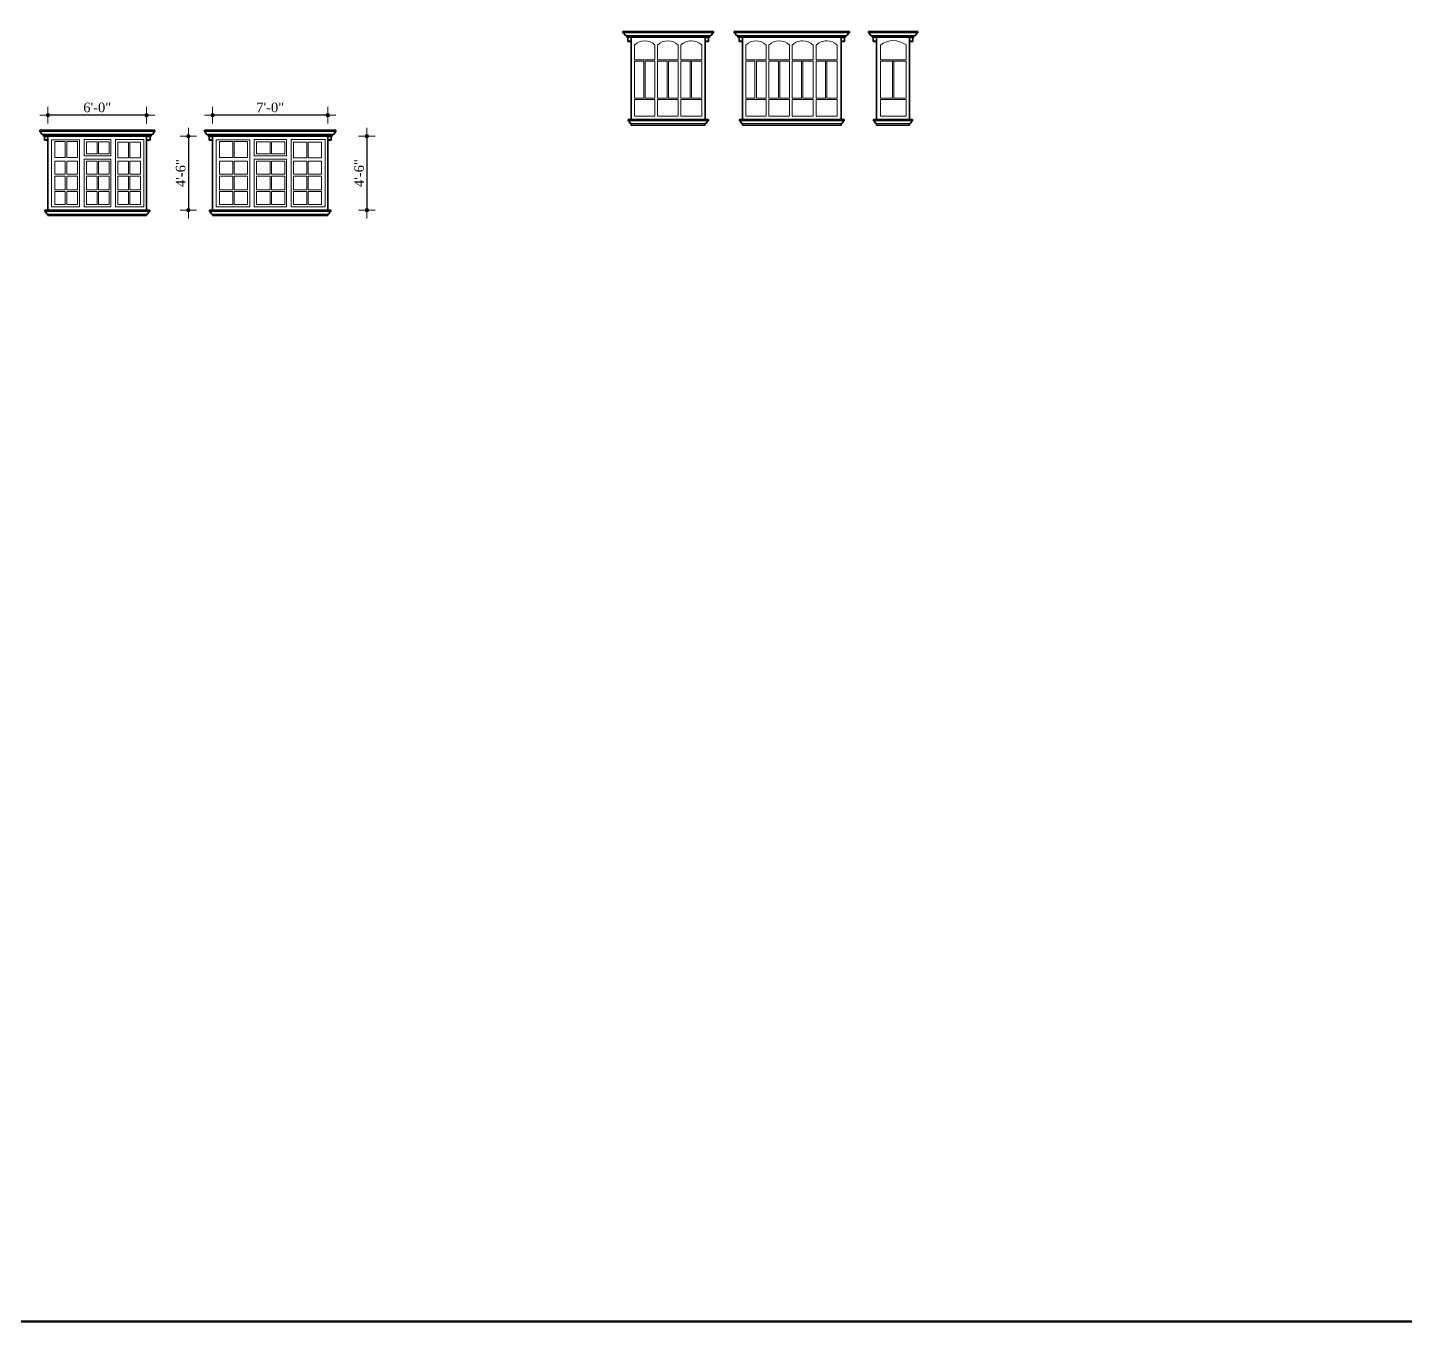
# Model space of a CAD drawing. Header units: inches. Extents: x 244 to 65245, y -2247 to 11745.
# Drawn here: x 62667 to 63672, y 7637 to 8582 of the extents above; entities that cross this region are included whole.
import ezdxf

# ---------------------------------------------------------------- set-up
doc = ezdxf.new("R2010")
doc.units = ezdxf.units.IN
doc.header["$MEASUREMENT"] = 0
for name, color, linetype, lineweight in [('CORNICE', 150, 'Continuous', 9), ('DIMENSION', 115, 'Continuous', 15), ('ELEVATION', 30, 'Continuous', 35), ('WALL', 32, 'Continuous', 50), ('WINDOW ELEVATION', 5, 'Continuous', 18), ('WINDOW FRAME', 3, 'Continuous', 15)]:
    doc.layers.add(name, color=color, linetype=linetype, lineweight=lineweight)
doc.styles.add('7 INCH', font='times.ttf', dxfattribs={"height": 7})
doc.dimstyles.new('7 INCH', dxfattribs={"dimscale": 0, "dimtxt": 7, "dimasz": 1, "dimexe": 2, "dimexo": 9, "dimgap": 2, "dimtad": 1, "dimdec": 0, "dimzin": 3, "dimdsep": 46, "dimlunit": 4, "dimtxsty": '7 INCH', "dimblk": 'DIM', "dimcen": 3, "dimdle": 3, "dimse1": 1, "dimse2": 1, "dimclrd": 256, "dimclre": 256, "dimclrt": 7, "dimadec": 1, "dimazin": 2, "dimtfac": 1, "dimtdec": 0, "dimtix": 1, "dimtofl": 0, "dimtmove": 2, "dimatfit": 3, "dimldrblk": 'DIM', "dimfxl": 2, "dimfrac": 2, "dimtolj": 2, "dimtzin": 0, "dimarcsym": 0})

# ---------------------------------------------------------------- blocks, each defined once
blk = doc.blocks.new('DIM')
at = {"layer": 'DIMENSION'}
h = blk.add_hatch(color=256, dxfattribs=at)
h.paths.add_polyline_path([(0, 1.3), (0, 0), (1.3, 0, 0.414214)])
h.paths.add_polyline_path([(1.3, 0), (0, 0), (0, -1.3, 0.414214)])
h.paths.add_polyline_path([(0, 0), (-1.3, 0, 0.414214), (0, -1.3)])
h.paths.add_polyline_path([(0, 1.3, 0.414214), (-1.3, 0), (0, 0)])
for p, q in [((-6, 0), (6, 0)), ((0, 6), (0, -6))]:
    blk.add_line(p, q, dxfattribs=at)
blk.add_circle((0, 0), 1.28, dxfattribs=at)
blk = doc.blocks.new('*D99')
at = {"layer": 'Defpoints', "color": 0, "lineweight": -2, "transparency": 16777216}
for p in [(62753.9, 8502.3), (62753.9, 8448.3), (62784.4, 8448.3)]:
    blk.add_point(p, dxfattribs=at)
at = {"layer": 'DIMENSION', "lineweight": -2, "transparency": 16777216}
blk.add_line((62784.4, 8501.3), (62784.4, 8449.3), dxfattribs=at)
for p, rotation in [((62784.4, 8502.3), 90), ((62784.4, 8448.3), 270)]:
    blk.add_blockref('DIM', p, dxfattribs=dict(at, rotation=rotation))
at = {"layer": 'DIMENSION', "color": 7, "transparency": 16777216, "insert": (62778.8, 8475.3), "char_height": 7, "attachment_point": 5, "rotation": 90, "style": '7 INCH'}
blk.add_mtext('\\A2;4\'-6"', dxfattribs=at)
blk = doc.blocks.new('*D100')
at = {"layer": 'Defpoints', "color": 0, "lineweight": -2, "transparency": 16777216}
for p in [(62681.9, 8517.6), (62681.9, 8501.8), (62753.9, 8501.8)]:
    blk.add_point(p, dxfattribs=at)
at = {"layer": 'DIMENSION', "lineweight": -2, "transparency": 16777216}
blk.add_line((62752.9, 8517.6), (62682.9, 8517.6), dxfattribs=at)
at = {"layer": 'DIMENSION', "lineweight": -2, "transparency": 16777216, "rotation": 180}
blk.add_blockref('DIM', (62681.9, 8517.6), dxfattribs=at)
at = {"layer": 'DIMENSION', "lineweight": -2, "transparency": 16777216}
blk.add_blockref('DIM', (62753.9, 8517.6), dxfattribs=at)
at = {"layer": 'DIMENSION', "color": 7, "transparency": 16777216, "insert": (62717.9, 8523.2), "char_height": 7, "attachment_point": 5, "style": '7 INCH'}
blk.add_mtext('\\A2;6\'-0"', dxfattribs=at)
blk = doc.blocks.new('*D55')
at = {"layer": 'Defpoints', "color": 0, "lineweight": -2, "transparency": 16777216}
for p in [(62886.1, 8502.3), (62886.1, 8448.3), (62914.6, 8448.3)]:
    blk.add_point(p, dxfattribs=at)
at = {"layer": 'DIMENSION', "lineweight": -2, "transparency": 16777216}
blk.add_line((62914.6, 8501.3), (62914.6, 8449.3), dxfattribs=at)
for p, rotation in [((62914.6, 8502.3), 90), ((62914.6, 8448.3), 270)]:
    blk.add_blockref('DIM', p, dxfattribs=dict(at, rotation=rotation))
at = {"layer": 'DIMENSION', "color": 7, "transparency": 16777216, "insert": (62909, 8475.3), "char_height": 7, "attachment_point": 5, "rotation": 90, "style": '7 INCH'}
blk.add_mtext('\\A2;4\'-6"', dxfattribs=at)
blk = doc.blocks.new('*D56')
at = {"layer": 'Defpoints', "color": 0, "lineweight": -2, "transparency": 16777216}
for p in [(62802.1, 8517.6), (62802.1, 8501.8), (62886.1, 8501.8)]:
    blk.add_point(p, dxfattribs=at)
at = {"layer": 'DIMENSION', "lineweight": -2, "transparency": 16777216}
blk.add_line((62885.1, 8517.6), (62803.1, 8517.6), dxfattribs=at)
at = {"layer": 'DIMENSION', "lineweight": -2, "transparency": 16777216, "rotation": 180}
blk.add_blockref('DIM', (62802.1, 8517.6), dxfattribs=at)
at = {"layer": 'DIMENSION', "lineweight": -2, "transparency": 16777216}
blk.add_blockref('DIM', (62886.1, 8517.6), dxfattribs=at)
at = {"layer": 'DIMENSION', "color": 7, "transparency": 16777216, "insert": (62844.1, 8523.2), "char_height": 7, "attachment_point": 5, "style": '7 INCH'}
blk.add_mtext('\\A2;7\'-0"', dxfattribs=at)

msp = doc.modelspace()

# ---------------------------------------------------------------- linework, layer by layer
at = {"layer": 'CORNICE'}
for p, q in [((63167.5, 8577.7), (63101.5, 8577.7)), ((63266.7, 8577.7), (63182.7, 8577.7)), ((63316.6, 8577.7), (63280.6, 8577.7)), ((63165.3, 8575.7), (63103.8, 8575.7)), ((63164.8, 8575.2), (63103.8, 8575.2)), ((63107.5, 8571.9), (63105, 8571.9)), ((63161.5, 8573.9), (63164, 8573.9)), ((63161.5, 8571.9), (63164, 8571.9)), ((63264.4, 8575.7), (63184.9, 8575.7)), ((63263.9, 8575.2), (63184.9, 8575.2)), ((63188.7, 8571.9), (63186.2, 8571.9)), ((63260.7, 8573.9), (63263.2, 8573.9)), ((63260.7, 8571.9), (63263.2, 8571.9)), ((63314.3, 8575.7), (63282.8, 8575.7)), ((63313.8, 8575.2), (63282.8, 8575.2)), ((63286.6, 8571.9), (63284.1, 8571.9)), ((63310.6, 8573.9), (63313.1, 8573.9)), ((63310.6, 8571.9), (63313.1, 8571.9)), ((62759.9, 8505.6), (62675.9, 8505.6)), ((62892.1, 8505.6), (62796.1, 8505.6)), ((63163.8, 8513.4), (63105.3, 8513.4)), ((63161.5, 8511.4), (63107.5, 8511.4)), ((63262.9, 8513.4), (63186.4, 8513.4)), ((63260.7, 8511.4), (63188.7, 8511.4)), ((63312.8, 8513.4), (63284.3, 8513.4)), ((63310.6, 8511.4), (63286.6, 8511.4)), ((62757.7, 8503.6), (62678.2, 8503.6)), ((62757.2, 8503.1), (62678.7, 8503.1)), ((62681.9, 8501.8), (62679.4, 8501.8)), ((62681.9, 8499.8), (62679.4, 8499.8)), ((62753.9, 8501.8), (62756.4, 8501.8)), ((62753.9, 8499.8), (62756.4, 8499.8)), ((62889.8, 8503.6), (62798.4, 8503.6)), ((62889.3, 8503.1), (62798.9, 8503.1)), ((62802.1, 8501.8), (62799.6, 8501.8)), ((62802.1, 8499.8), (62799.6, 8499.8)), ((62886.1, 8501.8), (62888.6, 8501.8)), ((62886.1, 8499.8), (62888.6, 8499.8)), ((62756.2, 8447.3), (62679.7, 8447.3)), ((62753.9, 8445.3), (62681.9, 8445.3)), ((62888.4, 8447.3), (62799.8, 8447.3)), ((62886.1, 8445.3), (62802.1, 8445.3))]:
    msp.add_line(p, q, dxfattribs=at)
at = {"layer": 'ELEVATION', "linetype": 'Continuous'}
for p, q in [((63167.5, 8578.7), (63101.5, 8578.7)), ((63101.5, 8577.7), (63101.5, 8578.7)), ((63101.5, 8577.7), (63101.5, 8578.7)), ((63167.5, 8577.7), (63167.5, 8578.7)), ((63167.5, 8577.7), (63167.5, 8578.7)), ((63266.7, 8578.7), (63182.7, 8578.7)), ((63182.7, 8577.7), (63182.7, 8578.7)), ((63182.7, 8577.7), (63182.7, 8578.7)), ((63266.7, 8577.7), (63266.7, 8578.7)), ((63266.7, 8577.7), (63266.7, 8578.7)), ((63316.6, 8578.7), (63280.6, 8578.7)), ((63280.6, 8577.7), (63280.6, 8578.7)), ((63280.6, 8577.7), (63280.6, 8578.7)), ((63316.6, 8577.7), (63316.6, 8578.7)), ((63316.6, 8577.7), (63316.6, 8578.7)), ((63103.8, 8575.7), (63103.8, 8575.2)), ((63104.3, 8575.2), (63103.8, 8575.2)), ((63104.3, 8575.2), (63104.3, 8574.4)), ((63105, 8574.4), (63104.3, 8574.4)), ((63104.3, 8574.4), (63164, 8574.4)), ((63105, 8574.4), (63105, 8571.4)), ((63107.5, 8571.4), (63105, 8571.4)), ((63161.5, 8571.4), (63164, 8571.4)), ((63164, 8574.4), (63164.8, 8574.4)), ((63164, 8574.4), (63164, 8571.4)), ((63164.8, 8575.2), (63165.3, 8575.2)), ((63164.8, 8575.2), (63164.8, 8574.4)), ((63165.3, 8575.7), (63165.3, 8575.2)), ((63184.9, 8575.7), (63184.9, 8575.2)), ((63185.4, 8575.2), (63184.9, 8575.2)), ((63185.4, 8575.2), (63185.4, 8574.4)), ((63186.2, 8574.4), (63185.4, 8574.4)), ((63185.4, 8574.4), (63263.2, 8574.4)), ((63186.2, 8574.4), (63186.2, 8571.4)), ((63188.7, 8571.4), (63186.2, 8571.4)), ((63260.7, 8571.4), (63263.2, 8571.4)), ((63263.2, 8574.4), (63263.9, 8574.4)), ((63263.2, 8574.4), (63263.2, 8571.4)), ((63263.9, 8575.2), (63264.4, 8575.2)), ((63263.9, 8575.2), (63263.9, 8574.4)), ((63264.4, 8575.7), (63264.4, 8575.2)), ((63282.8, 8575.7), (63282.8, 8575.2)), ((63283.3, 8575.2), (63282.8, 8575.2)), ((63283.3, 8575.2), (63283.3, 8574.4)), ((63284.1, 8574.4), (63283.3, 8574.4)), ((63283.3, 8574.4), (63313.1, 8574.4)), ((63284.1, 8574.4), (63284.1, 8571.4)), ((63286.6, 8571.4), (63284.1, 8571.4)), ((63310.6, 8571.4), (63313.1, 8571.4)), ((63313.1, 8574.4), (63313.8, 8574.4)), ((63313.1, 8574.4), (63313.1, 8571.4)), ((63313.8, 8575.2), (63314.3, 8575.2)), ((63313.8, 8575.2), (63313.8, 8574.4)), ((63314.3, 8575.7), (63314.3, 8575.2)), ((62759.9, 8506.6), (62675.9, 8506.6)), ((62675.9, 8505.6), (62675.9, 8506.6)), ((62675.9, 8505.6), (62675.9, 8506.6)), ((62759.9, 8505.6), (62759.9, 8506.6)), ((62759.9, 8505.6), (62759.9, 8506.6)), ((62892.1, 8506.6), (62796.1, 8506.6)), ((62796.1, 8505.6), (62796.1, 8506.6)), ((62796.1, 8505.6), (62796.1, 8506.6)), ((62892.1, 8505.6), (62892.1, 8506.6)), ((62892.1, 8505.6), (62892.1, 8506.6)), ((63105.3, 8513.4), (63105.3, 8514.4)), ((63163.8, 8514.4), (63105.3, 8514.4)), ((63107.5, 8511.4), (63107.5, 8510.4)), ((63161.5, 8510.4), (63107.5, 8510.4)), ((63161.5, 8511.4), (63161.5, 8510.4)), ((63163.8, 8513.4), (63163.8, 8514.4)), ((63186.4, 8513.4), (63186.4, 8514.4)), ((63262.9, 8514.4), (63186.4, 8514.4)), ((63188.7, 8511.4), (63188.7, 8510.4)), ((63260.7, 8510.4), (63188.7, 8510.4)), ((63260.7, 8511.4), (63260.7, 8510.4)), ((63262.9, 8513.4), (63262.9, 8514.4)), ((63284.3, 8513.4), (63284.3, 8514.4)), ((63312.8, 8514.4), (63284.3, 8514.4)), ((63286.6, 8511.4), (63286.6, 8510.4)), ((63310.6, 8510.4), (63286.6, 8510.4)), ((63310.6, 8511.4), (63310.6, 8510.4)), ((63312.8, 8513.4), (63312.8, 8514.4)), ((62678.2, 8503.6), (62678.2, 8503.1)), ((62678.7, 8503.1), (62678.2, 8503.1)), ((62678.7, 8503.1), (62678.7, 8502.3)), ((62679.4, 8502.3), (62678.7, 8502.3)), ((62679.4, 8502.3), (62679.4, 8499.3)), ((62679.4, 8502.3), (62756.4, 8502.3)), ((62681.9, 8499.3), (62679.4, 8499.3)), ((62681.9, 8502.3), (62753.9, 8502.3)), ((62753.9, 8499.3), (62756.4, 8499.3)), ((62756.4, 8502.3), (62757.2, 8502.3)), ((62756.4, 8502.3), (62756.4, 8499.3)), ((62757.2, 8503.1), (62757.7, 8503.1)), ((62757.2, 8503.1), (62757.2, 8502.3)), ((62757.7, 8503.6), (62757.7, 8503.1)), ((62798.4, 8503.6), (62798.4, 8503.1)), ((62798.9, 8503.1), (62798.4, 8503.1)), ((62798.9, 8503.1), (62798.9, 8502.3)), ((62799.6, 8502.3), (62798.9, 8502.3)), ((62799.6, 8502.3), (62799.6, 8499.3)), ((62799.6, 8502.3), (62888.6, 8502.3)), ((62802.1, 8499.3), (62799.6, 8499.3)), ((62802.1, 8502.3), (62886.1, 8502.3)), ((62886.1, 8499.3), (62888.6, 8499.3)), ((62888.6, 8502.3), (62889.3, 8502.3)), ((62888.6, 8502.3), (62888.6, 8499.3)), ((62889.3, 8503.1), (62889.8, 8503.1)), ((62889.3, 8503.1), (62889.3, 8502.3)), ((62889.8, 8503.6), (62889.8, 8503.1)), ((62679.7, 8447.3), (62679.7, 8448.3)), ((62756.2, 8448.3), (62679.7, 8448.3)), ((62753.9, 8448.3), (62681.9, 8448.3)), ((62681.9, 8445.3), (62681.9, 8444.3)), ((62753.9, 8445.3), (62753.9, 8444.3)), ((62756.2, 8447.3), (62756.2, 8448.3)), ((62799.8, 8447.3), (62799.8, 8448.3)), ((62888.4, 8448.3), (62799.8, 8448.3)), ((62886.1, 8448.3), (62802.1, 8448.3)), ((62802.1, 8445.3), (62802.1, 8444.3)), ((62886.1, 8445.3), (62886.1, 8444.3)), ((62888.4, 8447.3), (62888.4, 8448.3)), ((62753.9, 8444.3), (62681.9, 8444.3)), ((62886.1, 8444.3), (62802.1, 8444.3))]:
    msp.add_line(p, q, dxfattribs=at)
for points in [[(63107.5, 8574.4), (63161.5, 8574.4), (63161.5, 8514.4), (63107.5, 8514.4)], [(63188.7, 8574.4), (63260.7, 8574.4), (63260.7, 8514.4), (63188.7, 8514.4)], [(63286.6, 8574.4), (63310.6, 8574.4), (63310.6, 8514.4), (63286.6, 8514.4)], [(62681.9, 8502.3), (62753.9, 8502.3), (62753.9, 8448.3), (62681.9, 8448.3)], [(62802.1, 8502.3), (62886.1, 8502.3), (62886.1, 8448.3), (62802.1, 8448.3)]]:
    msp.add_lwpolyline(points, close=True, dxfattribs=at)
for centre, start, end in [((63101.3, 8576.5), 11.637, 78.363), ((63103.8, 8577), 191.637, 270), ((63165.3, 8577), 270, 348.363), ((63167.8, 8576.5), 101.637, 168.363), ((63182.4, 8576.5), 11.637, 78.363), ((63184.9, 8577), 191.637, 270), ((63264.4, 8577), 270, 348.363), ((63266.9, 8576.5), 101.637, 168.363), ((63280.3, 8576.5), 11.637, 78.363), ((63282.8, 8577), 191.637, 270), ((63314.3, 8577), 270, 348.363), ((63316.8, 8576.5), 101.637, 168.363), ((62675.7, 8504.3), 11.637, 78.363), ((62760.2, 8504.3), 101.637, 168.363), ((62795.8, 8504.3), 11.637, 78.363), ((62892.4, 8504.3), 101.637, 168.363), ((63105, 8512.2), 11.637, 78.363), ((63107.5, 8512.7), 191.637, 270), ((63161.5, 8512.7), 270, 348.363), ((63164, 8512.2), 101.637, 168.363), ((63186.2, 8512.2), 11.637, 78.363), ((63188.7, 8512.7), 191.637, 270), ((63260.7, 8512.7), 270, 348.363), ((63263.2, 8512.2), 101.637, 168.363), ((63284.1, 8512.2), 11.637, 78.363), ((63286.6, 8512.7), 191.637, 270), ((63310.6, 8512.7), 270, 348.363), ((63313.1, 8512.2), 101.637, 168.363), ((62678.2, 8504.8), 191.637, 270), ((62757.7, 8504.8), 270, 348.363), ((62798.4, 8504.8), 191.637, 270), ((62889.8, 8504.8), 270, 348.363), ((62679.4, 8446.1), 11.637, 78.363), ((62681.9, 8446.6), 191.637, 270), ((62753.9, 8446.6), 270, 348.363), ((62756.4, 8446.1), 101.637, 168.363), ((62799.6, 8446.1), 11.637, 78.363), ((62802.1, 8446.6), 191.637, 270), ((62886.1, 8446.6), 270, 348.363), ((62888.6, 8446.1), 101.637, 168.363)]:
    msp.add_arc(centre, 1.29, start, end, dxfattribs=at)
at = {"layer": 'WALL'}
msp.add_lwpolyline([(59670.7, 11744.8), (65245.2, 11744.8), (65245.2, 7637.4), (59670.7, 7637.4)], close=True, dxfattribs=at)
at = {"layer": 'WINDOW ELEVATION'}
for p, q in [((63124.8, 8557.9), (63124.8, 8568.8)), ((63126.8, 8557.9), (63126.8, 8568.7)), ((63141.8, 8557.9), (63141.8, 8568.8)), ((63143.8, 8557.9), (63143.8, 8568.7)), ((63206, 8557.9), (63206, 8568.8)), ((63208, 8557.9), (63208, 8568.7)), ((63223, 8557.9), (63223, 8568.8)), ((63225, 8557.9), (63225, 8568.7)), ((63242.5, 8557.9), (63242.5, 8568.7)), ((63289.3, 8557.9), (63289.3, 8568.7)), ((63110, 8557.9), (63124.8, 8557.9)), ((63110, 8556.9), (63116.6, 8556.9)), ((63116.6, 8556.9), (63116.6, 8530.1)), ((63117.6, 8556.9), (63124.8, 8556.9)), ((63117.6, 8556.9), (63117.6, 8530.1)), ((63124.8, 8530.1), (63124.8, 8556.9)), ((63126.8, 8557.9), (63141.8, 8557.9)), ((63126.8, 8530.1), (63126.8, 8556.9)), ((63126.8, 8556.9), (63133.7, 8556.9)), ((63133.7, 8556.9), (63133.7, 8530.1)), ((63134.7, 8556.9), (63141.8, 8556.9)), ((63134.7, 8556.9), (63134.7, 8530.1)), ((63141.8, 8530.1), (63141.8, 8556.9)), ((63143.8, 8557.9), (63159, 8557.9)), ((63143.8, 8530.1), (63143.8, 8556.9)), ((63143.8, 8556.9), (63159, 8556.9)), ((63150.6, 8556.9), (63150.6, 8530.1)), ((63151.6, 8556.9), (63151.6, 8530.1)), ((63191.2, 8557.9), (63206, 8557.9)), ((63191.2, 8556.9), (63197.8, 8556.9)), ((63197.8, 8556.9), (63197.8, 8530.1)), ((63198.8, 8556.9), (63206, 8556.9)), ((63198.8, 8556.9), (63198.8, 8530.1)), ((63206, 8530.1), (63206, 8556.9)), ((63208, 8557.9), (63223, 8557.9)), ((63208, 8530.1), (63208, 8556.9)), ((63208, 8556.9), (63214.9, 8556.9)), ((63214.9, 8556.9), (63214.9, 8530.1)), ((63215.9, 8556.9), (63223, 8556.9)), ((63215.9, 8556.9), (63215.9, 8530.1)), ((63223, 8530.1), (63223, 8556.9)), ((63225, 8557.9), (63240.2, 8557.9)), ((63225, 8530.1), (63225, 8556.9)), ((63225, 8556.9), (63240.2, 8556.9)), ((63231.8, 8556.9), (63231.8, 8530.1)), ((63232.8, 8556.9), (63232.8, 8530.1)), ((63242.5, 8557.9), (63257.8, 8557.9)), ((63242.5, 8530.1), (63242.5, 8556.9)), ((63242.5, 8556.9), (63257.8, 8556.9)), ((63249.3, 8556.9), (63249.3, 8530.1)), ((63250.3, 8556.9), (63250.3, 8530.1)), ((63289.3, 8557.9), (63308.1, 8557.9)), ((63289.3, 8530.1), (63289.3, 8556.9)), ((63289.3, 8556.9), (63308.1, 8556.9)), ((63298.2, 8556.9), (63298.2, 8530.1)), ((63299.2, 8556.9), (63299.2, 8530.1)), ((63110, 8530.1), (63116.6, 8530.1)), ((63110, 8529.1), (63124.8, 8529.1)), ((63117.6, 8530.1), (63124.8, 8530.1)), ((63124.8, 8516.9), (63124.8, 8529.1)), ((63126.8, 8530.1), (63133.7, 8530.1)), ((63126.8, 8516.9), (63126.8, 8529.1)), ((63126.8, 8529.1), (63141.8, 8529.1)), ((63134.7, 8530.1), (63141.8, 8530.1)), ((63141.8, 8516.9), (63141.8, 8529.1)), ((63143.8, 8530.1), (63150.6, 8530.1)), ((63143.8, 8516.9), (63143.8, 8529.1)), ((63143.8, 8529.1), (63159, 8529.1)), ((63151.6, 8530.1), (63159, 8530.1)), ((63191.2, 8530.1), (63197.8, 8530.1)), ((63191.2, 8529.1), (63206, 8529.1)), ((63198.8, 8530.1), (63206, 8530.1)), ((63206, 8516.9), (63206, 8529.1)), ((63208, 8530.1), (63214.9, 8530.1)), ((63208, 8516.9), (63208, 8529.1)), ((63208, 8529.1), (63223, 8529.1)), ((63215.9, 8530.1), (63223, 8530.1)), ((63223, 8516.9), (63223, 8529.1)), ((63225, 8530.1), (63231.8, 8530.1)), ((63225, 8516.9), (63225, 8529.1)), ((63225, 8529.1), (63240.2, 8529.1)), ((63232.8, 8530.1), (63240.2, 8530.1)), ((63242.5, 8530.1), (63249.3, 8530.1)), ((63242.5, 8516.9), (63242.5, 8529.1)), ((63242.5, 8529.1), (63257.8, 8529.1)), ((63250.3, 8530.1), (63257.8, 8530.1)), ((63289.3, 8530.1), (63298.2, 8530.1)), ((63289.3, 8516.9), (63289.3, 8529.1)), ((63289.3, 8529.1), (63308.1, 8529.1)), ((63299.2, 8530.1), (63308.1, 8530.1))]:
    msp.add_line(p, q, dxfattribs=at)
for points in [[(63110, 8557.9), (63110, 8568.7)], [(63159, 8568.8), (63159, 8557.9)], [(63191.2, 8557.9), (63191.2, 8568.7)], [(63240.2, 8568.8), (63240.2, 8557.9)], [(63257.8, 8568.8), (63257.8, 8557.9)], [(63308.1, 8568.8), (63308.1, 8557.9)], [(63110, 8530.1), (63110, 8556.9)], [(63159, 8556.9), (63159, 8530.1)], [(63191.2, 8530.1), (63191.2, 8556.9)], [(63240.2, 8556.9), (63240.2, 8530.1)], [(63257.8, 8556.9), (63257.8, 8530.1)], [(63308.1, 8556.9), (63308.1, 8530.1)], [(63124.8, 8516.9), (63110, 8516.9), (63110, 8529.1)], [(63159, 8529.1), (63159, 8516.9), (63143.8, 8516.9)], [(63206, 8516.9), (63191.2, 8516.9), (63191.2, 8529.1)], [(63240.2, 8529.1), (63240.2, 8516.9), (63225, 8516.9)], [(63257.8, 8529.1), (63257.8, 8516.9), (63242.5, 8516.9)], [(63308.1, 8529.1), (63308.1, 8516.9), (63289.3, 8516.9)], [(63141.8, 8516.9), (63126.8, 8516.9)], [(63223, 8516.9), (63208, 8516.9)]]:
    msp.add_lwpolyline(points, dxfattribs=at)
for points in [[(62694.6, 8498.4), (62686.9, 8498.4), (62686.9, 8486.8), (62694.6, 8486.8)], [(62695.6, 8498.4), (62703.4, 8498.4), (62703.4, 8486.8), (62695.6, 8486.8)], [(62717.8, 8498.1), (62710, 8498.1), (62710, 8489.4), (62717.8, 8489.4)], [(62718.8, 8498.1), (62726.5, 8498.1), (62726.5, 8489.4), (62718.8, 8489.4)], [(62740.7, 8497.9), (62732.9, 8497.9), (62732.9, 8486.4), (62740.7, 8486.4)], [(62741.7, 8497.9), (62749.4, 8497.9), (62749.4, 8486.4), (62741.7, 8486.4)], [(62816.8, 8498.4), (62807, 8498.4), (62807, 8486.8), (62816.8, 8486.8)], [(62817.8, 8498.4), (62827.5, 8498.4), (62827.5, 8486.8), (62817.8, 8486.8)], [(62844, 8498.1), (62834.2, 8498.1), (62834.2, 8489.4), (62844, 8489.4)], [(62845, 8498.1), (62854.7, 8498.1), (62854.7, 8489.4), (62845, 8489.4)], [(62870.8, 8497.9), (62861.1, 8497.9), (62861.1, 8486.4), (62870.8, 8486.4)], [(62871.8, 8497.9), (62881.6, 8497.9), (62881.6, 8486.4), (62871.8, 8486.4)], [(62694.6, 8484), (62686.9, 8484), (62686.9, 8474.5), (62694.6, 8474.5)], [(62695.6, 8484), (62703.4, 8484), (62703.4, 8474.5), (62695.6, 8474.5)], [(62717.8, 8484), (62710, 8484), (62710, 8474.5), (62717.8, 8474.5)], [(62718.8, 8484), (62726.5, 8484), (62726.5, 8474.5), (62718.8, 8474.5)], [(62740.7, 8484), (62732.9, 8484), (62732.9, 8474.5), (62740.7, 8474.5)], [(62741.7, 8484), (62749.4, 8484), (62749.4, 8474.5), (62741.7, 8474.5)], [(62816.8, 8484), (62807, 8484), (62807, 8474.5), (62816.8, 8474.5)], [(62817.8, 8484), (62827.5, 8484), (62827.5, 8474.5), (62817.8, 8474.5)], [(62844, 8484), (62834.2, 8484), (62834.2, 8474.5), (62844, 8474.5)], [(62845, 8484), (62854.7, 8484), (62854.7, 8474.5), (62845, 8474.5)], [(62870.8, 8484), (62861.1, 8484), (62861.1, 8474.5), (62870.8, 8474.5)], [(62871.8, 8484), (62881.6, 8484), (62881.6, 8474.5), (62871.8, 8474.5)], [(62694.6, 8473.1), (62686.9, 8473.1), (62686.9, 8463.1), (62694.6, 8463.1)], [(62695.6, 8473.1), (62703.4, 8473.1), (62703.4, 8463.1), (62695.6, 8463.1)], [(62717.8, 8473.1), (62710, 8473.1), (62710, 8463.1), (62717.8, 8463.1)], [(62718.8, 8473.1), (62726.5, 8473.1), (62726.5, 8463.1), (62718.8, 8463.1)], [(62740.7, 8473.1), (62732.9, 8473.1), (62732.9, 8463.1), (62740.7, 8463.1)], [(62741.7, 8473.1), (62749.4, 8473.1), (62749.4, 8463.1), (62741.7, 8463.1)], [(62816.8, 8473.1), (62807, 8473.1), (62807, 8463.1), (62816.8, 8463.1)], [(62817.8, 8473.1), (62827.5, 8473.1), (62827.5, 8463.1), (62817.8, 8463.1)], [(62844, 8473.1), (62834.2, 8473.1), (62834.2, 8463.1), (62844, 8463.1)], [(62845, 8473.1), (62854.7, 8473.1), (62854.7, 8463.1), (62845, 8463.1)], [(62870.8, 8473.1), (62861.1, 8473.1), (62861.1, 8463.1), (62870.8, 8463.1)], [(62871.8, 8473.1), (62881.6, 8473.1), (62881.6, 8463.1), (62871.8, 8463.1)], [(62694.6, 8461.9), (62686.9, 8461.9), (62686.9, 8452.5), (62694.6, 8452.5)], [(62695.6, 8461.9), (62703.4, 8461.9), (62703.4, 8452.5), (62695.6, 8452.5)], [(62717.8, 8461.9), (62710, 8461.9), (62710, 8452.5), (62717.8, 8452.5)], [(62718.8, 8461.9), (62726.5, 8461.9), (62726.5, 8452.5), (62718.8, 8452.5)], [(62740.7, 8461.9), (62732.9, 8461.9), (62732.9, 8452.5), (62740.7, 8452.5)], [(62741.7, 8461.9), (62749.4, 8461.9), (62749.4, 8452.5), (62741.7, 8452.5)], [(62816.8, 8461.9), (62807, 8461.9), (62807, 8452.5), (62816.8, 8452.5)], [(62817.8, 8461.9), (62827.5, 8461.9), (62827.5, 8452.5), (62817.8, 8452.5)], [(62844, 8461.9), (62834.2, 8461.9), (62834.2, 8452.5), (62844, 8452.5)], [(62845, 8461.9), (62854.7, 8461.9), (62854.7, 8452.5), (62845, 8452.5)], [(62870.8, 8461.9), (62861.1, 8461.9), (62861.1, 8452.5), (62870.8, 8452.5)], [(62871.8, 8461.9), (62881.6, 8461.9), (62881.6, 8452.5), (62871.8, 8452.5)]]:
    msp.add_lwpolyline(points, close=True, dxfattribs=at)
for centre, radius, start, end in [((63117.4, 8561.8), 10.1, 43.2507, 137.1674), ((63134.3, 8561.6), 10.3, 43.7264, 136.9323), ((63151.4, 8561.3), 10.6, 44.4287, 135.9774), ((63198.6, 8561.8), 10.1, 43.2507, 137.1674), ((63215.5, 8561.6), 10.3, 43.7264, 136.9323), ((63232.6, 8561.3), 10.6, 44.4287, 135.9774), ((63250.2, 8561.3), 10.6, 44.4287, 135.9774), ((63298.7, 8556.7), 15.3, 52.3327, 127.9969)]:
    msp.add_arc(centre, radius, start, end, dxfattribs=at)
at = {"layer": 'WINDOW FRAME'}
for p, q in [((62684.4, 8450.8), (62684.4, 8499.7)), ((62684.4, 8499.7), (62705, 8499.7)), ((62705, 8499.7), (62705, 8450.8)), ((62708.4, 8499.8), (62727.9, 8499.8)), ((62708.4, 8487.8), (62708.4, 8499.8)), ((62727.9, 8499.8), (62727.9, 8487.8)), ((62731.2, 8450.8), (62731.2, 8499.8)), ((62731.2, 8499.8), (62752, 8499.8)), ((62752, 8499.8), (62752, 8450.8)), ((62804.6, 8450.8), (62804.6, 8499.7)), ((62804.6, 8499.7), (62829.2, 8499.7)), ((62829.2, 8499.7), (62829.2, 8450.8)), ((62832.5, 8499.8), (62856.1, 8499.8)), ((62832.5, 8487.8), (62832.5, 8499.8)), ((62856.1, 8499.8), (62856.1, 8487.8)), ((62859.4, 8450.8), (62859.4, 8499.8)), ((62859.4, 8499.8), (62884.2, 8499.8)), ((62884.2, 8499.8), (62884.2, 8450.8)), ((62708.4, 8487.8), (62727.9, 8487.8)), ((62708.4, 8450.8), (62708.4, 8485.5)), ((62708.4, 8485.5), (62727.9, 8485.5)), ((62727.9, 8485.5), (62727.9, 8450.8)), ((62832.5, 8487.8), (62856.1, 8487.8)), ((62832.5, 8450.8), (62832.5, 8485.5)), ((62832.5, 8485.5), (62856.1, 8485.5)), ((62856.1, 8485.5), (62856.1, 8450.8)), ((62705, 8450.8), (62684.4, 8450.8)), ((62727.9, 8450.8), (62708.4, 8450.8)), ((62752, 8450.8), (62731.2, 8450.8)), ((62829.2, 8450.8), (62804.6, 8450.8)), ((62856.1, 8450.8), (62832.5, 8450.8)), ((62884.2, 8450.8), (62859.4, 8450.8))]:
    msp.add_line(p, q, dxfattribs=at)

# ---------------------------------------------------------------- dimensions: what is measured, and where the dimension line sits
at = {"layer": 'DIMENSION'}
for base, p1, p2, picture, middle in [((62681.9, 8517.6), (62753.9, 8501.8), (62681.9, 8501.8), '*D100', (62717.9, 8523.2)), ((62802.1, 8517.6), (62886.1, 8501.8), (62802.1, 8501.8), '*D56', (62844.1, 8523.2))]:
    dim = msp.add_linear_dim(base=base, p1=p1, p2=p2, dimstyle='7 INCH', override={"dimscale": 1}, dxfattribs=at)
    dim.commit()
    dim.dimension.update_dxf_attribs({"geometry": picture, "text_midpoint": middle})
for base, p1, p2, picture, middle in [((62784.4, 8448.3), (62753.9, 8502.3), (62753.9, 8448.3), '*D99', (62778.8, 8475.3)), ((62914.6, 8448.3), (62886.1, 8502.3), (62886.1, 8448.3), '*D55', (62909, 8475.3))]:
    dim = msp.add_linear_dim(base=base, p1=p1, p2=p2, angle=90, dimstyle='7 INCH', override={"dimscale": 1}, dxfattribs=at)
    dim.commit()
    dim.dimension.update_dxf_attribs({"geometry": picture, "text_midpoint": middle})

doc.saveas('drawing.dxf')
